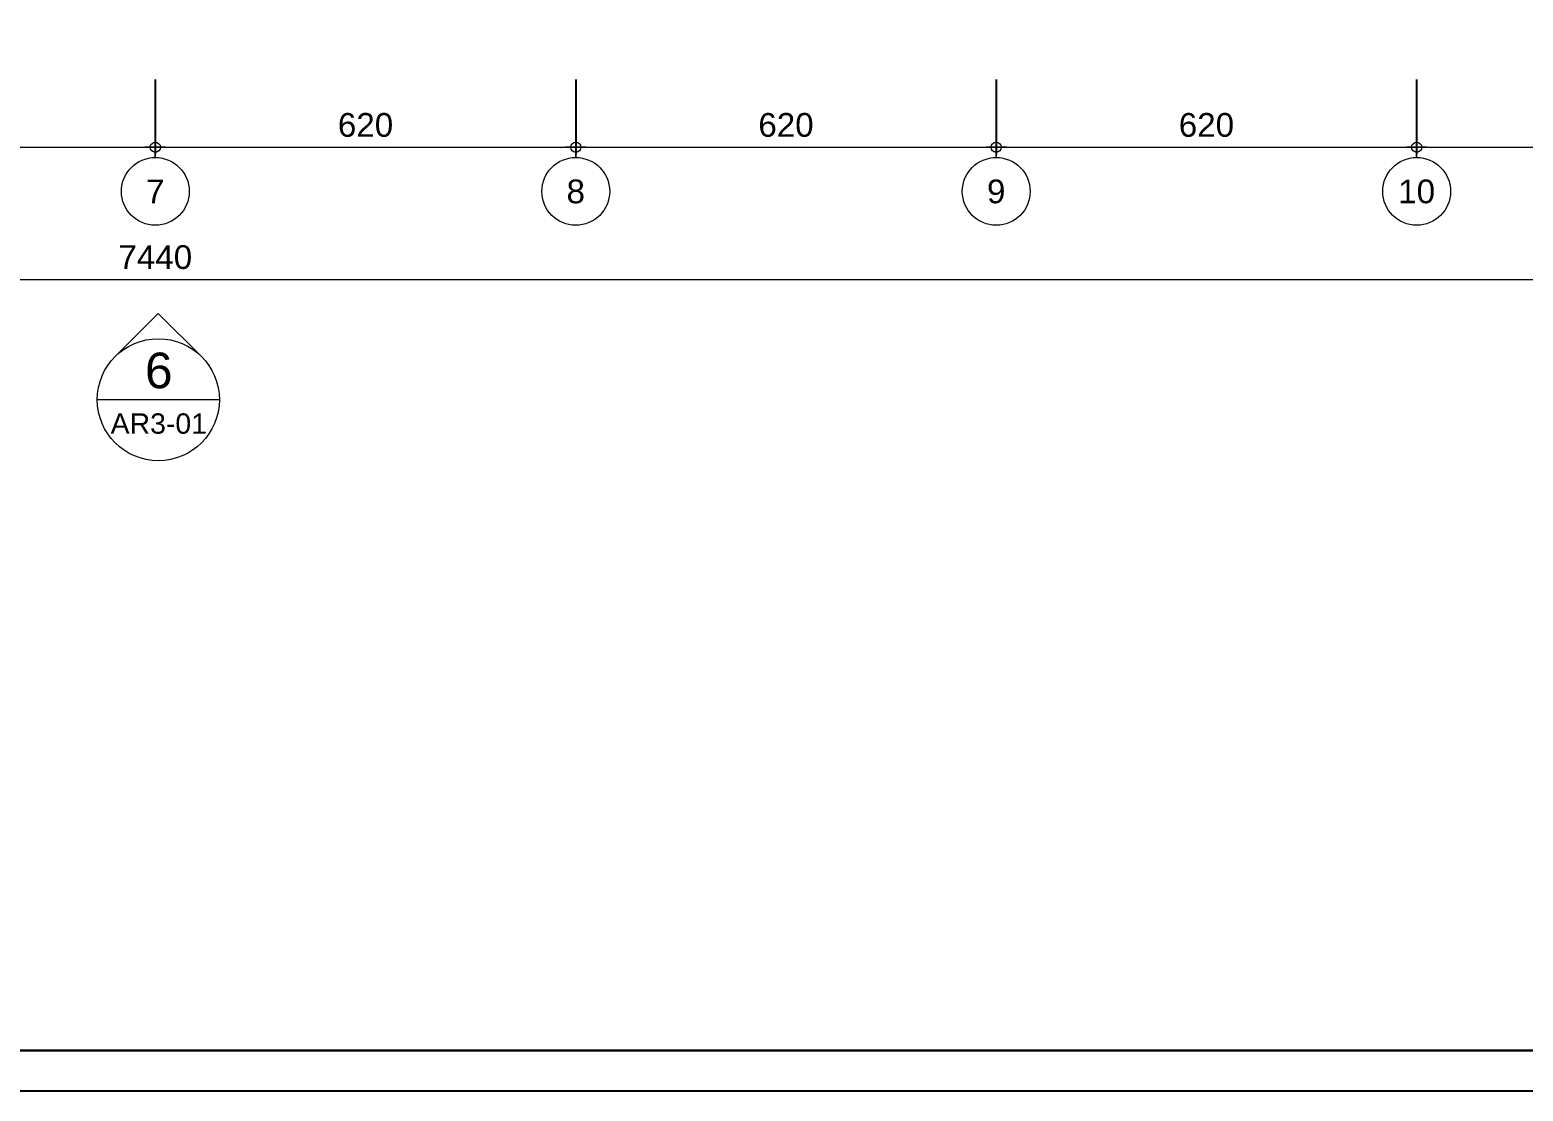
# Model space of a CAD drawing. Header units: millimetres. Extents: x -324 to 75, y -297 to 212.
# Drawn here: x -245.44 to -223.42, y 122.41 to 138.07 of the extents above; entities that cross this region are included whole.
import ezdxf
from ezdxf.enums import TextEntityAlignment as Align

# ---------------------------------------------------------------- set-up
doc = ezdxf.new("R2010")
doc.units = ezdxf.units.MM
doc.layers.get('defpoints').update_dxf_attribs({"color": 1})
for name, color, linetype, lineweight in [('KOP', 7, 'Continuous', 20), ('KOP GARIS', 1, 'Continuous', 30), ('NOT', 7, 'Continuous', 20), ('u', 6, 'Continuous', 20)]:
    doc.layers.add(name, color=color, linetype=linetype, lineweight=lineweight)
doc.styles.add('BOLD', font='arial.ttf')
doc.styles.add('S', font='simplex', dxfattribs={"width": 0.75})
doc.styles.get("Standard").update_dxf_attribs({"font": 'arial.ttf'})
doc.dimstyles.new('sk-100', dxfattribs={"dimtxt": 0.35, "dimasz": 0.15, "dimexe": 0.1, "dimexo": 0, "dimgap": 0.15, "dimtad": 1, "dimdec": 0, "dimlfac": 100, "dimzin": 0, "dimdsep": 46, "dimtxsty": 'Standard', "dimblk": 'BULAT', "dimcen": 0.09, "dimclrd": 256, "dimclre": 256, "dimclrt": 256, "dimadec": 0, "dimazin": 0, "dimtfac": 1, "dimtdec": 0, "dimtofl": 0, "dimtmove": 0, "dimatfit": 3, "dimldrblk": 'BULAT', "dimfxl": 1, "dimtolj": 1, "dimtzin": 0, "dimlwd": -1, "dimarcsym": 0})

# ---------------------------------------------------------------- blocks, each defined once
blk = doc.blocks.new('KOP A3 DED')
blk.add_lwpolyline([(-21, 29.697), (21, 29.697), (21, 0), (-21, 0), (-21, 29.697)])
at = {"layer": 'KOP GARIS'}
blk.add_lwpolyline([(-20.8, 29.497), (20.8, 29.497), (20.8, 0.2), (-20.8, 0.2)], close=True, dxfattribs=at)
at = {"layer": 'KOP', "style": 'BOLD'}
for tag, p in [('JUDUL1', (15.9445, 4.0923)), ('JUDUL2', (15.9445, 3.7473)), ('JUDUL3', (15.9445, 3.4272)), ('NO', (17.2146, 1.1006)), ('REFF', (17.207, 0.7266)), ('FILE', (17.1894, 0.3359))]:
    blk.add_attdef(tag, p, '', height=0.12, dxfattribs=at)
for tag, p in [('SCALE1', (18.1706, 1.9482)), ('NAME', (16.3626, 1.7379)), ('SCALE2', (18.1692, 1.7325)), ('DATE', (19.9002, 1.7571)), ('SCALE3', (18.17, 1.521))]:
    blk.add_attdef(tag, text='', height=0.12, dxfattribs=at).set_placement(p, align=Align.MIDDLE_CENTER)
blk = doc.blocks.new('BULAT')
for p, q in [((-1, 0), (1, 0)), ((0, -1), (0, 1))]:
    blk.add_line(p, q)
blk.add_circle((0, 0), 0.5)
blk = doc.blocks.new('*D101')
at = {"layer": 'defpoints', "color": 0}
for p in [(-249.792, 137.335), (-243.592, 137.335), (-243.592, 136.335)]:
    blk.add_point(p, dxfattribs=at)
at = {"layer": 'u', "lineweight": -2}
for p, q in [((-249.792, 137.335), (-249.792, 136.235)), ((-243.592, 137.335), (-243.592, 136.235))]:
    blk.add_line(p, q, dxfattribs=at)
at = {"layer": 'u'}
blk.add_line((-249.642, 136.335), (-243.742, 136.335), dxfattribs=at)
at = {"layer": 'u', "xscale": 0.15, "yscale": 0.15, "zscale": 0.15, "rotation": 180}
blk.add_blockref('BULAT', (-249.792, 136.335), dxfattribs=at)
at = {"layer": 'u', "xscale": 0.15, "yscale": 0.15, "zscale": 0.15}
blk.add_blockref('BULAT', (-243.592, 136.335), dxfattribs=at)
at = {"layer": 'u', "insert": (-246.692, 136.663), "char_height": 0.35, "attachment_point": 5}
blk.add_mtext('\\A1;620', dxfattribs=at)
blk = doc.blocks.new('*D102')
at = {"layer": 'defpoints', "color": 0}
for p in [(-243.592, 137.335), (-237.392, 137.335), (-237.392, 136.335)]:
    blk.add_point(p, dxfattribs=at)
at = {"layer": 'u', "lineweight": -2}
for p, q in [((-243.592, 137.335), (-243.592, 136.235)), ((-237.392, 137.335), (-237.392, 136.235))]:
    blk.add_line(p, q, dxfattribs=at)
at = {"layer": 'u'}
blk.add_line((-243.442, 136.335), (-237.542, 136.335), dxfattribs=at)
at = {"layer": 'u', "xscale": 0.15, "yscale": 0.15, "zscale": 0.15, "rotation": 180}
blk.add_blockref('BULAT', (-243.592, 136.335), dxfattribs=at)
at = {"layer": 'u', "xscale": 0.15, "yscale": 0.15, "zscale": 0.15}
blk.add_blockref('BULAT', (-237.392, 136.335), dxfattribs=at)
at = {"layer": 'u', "insert": (-240.492, 136.663), "char_height": 0.35, "attachment_point": 5}
blk.add_mtext('\\A1;620', dxfattribs=at)
blk = doc.blocks.new('*D103')
at = {"layer": 'defpoints', "color": 0}
for p in [(-237.392, 137.335), (-231.192, 137.335), (-231.192, 136.335)]:
    blk.add_point(p, dxfattribs=at)
at = {"layer": 'u', "lineweight": -2}
for p, q in [((-237.392, 137.335), (-237.392, 136.235)), ((-231.192, 137.335), (-231.192, 136.235))]:
    blk.add_line(p, q, dxfattribs=at)
at = {"layer": 'u'}
blk.add_line((-237.242, 136.335), (-231.342, 136.335), dxfattribs=at)
at = {"layer": 'u', "xscale": 0.15, "yscale": 0.15, "zscale": 0.15, "rotation": 180}
blk.add_blockref('BULAT', (-237.392, 136.335), dxfattribs=at)
at = {"layer": 'u', "xscale": 0.15, "yscale": 0.15, "zscale": 0.15}
blk.add_blockref('BULAT', (-231.192, 136.335), dxfattribs=at)
at = {"layer": 'u', "insert": (-234.292, 136.663), "char_height": 0.35, "attachment_point": 5}
blk.add_mtext('\\A1;620', dxfattribs=at)
blk = doc.blocks.new('*D104')
at = {"layer": 'defpoints', "color": 0}
for p in [(-231.192, 137.335), (-224.992, 137.335), (-224.992, 136.335)]:
    blk.add_point(p, dxfattribs=at)
at = {"layer": 'u', "lineweight": -2}
for p, q in [((-231.192, 137.335), (-231.192, 136.235)), ((-224.992, 137.335), (-224.992, 136.235))]:
    blk.add_line(p, q, dxfattribs=at)
at = {"layer": 'u'}
blk.add_line((-231.042, 136.335), (-225.142, 136.335), dxfattribs=at)
at = {"layer": 'u', "xscale": 0.15, "yscale": 0.15, "zscale": 0.15, "rotation": 180}
blk.add_blockref('BULAT', (-231.192, 136.335), dxfattribs=at)
at = {"layer": 'u', "xscale": 0.15, "yscale": 0.15, "zscale": 0.15}
blk.add_blockref('BULAT', (-224.992, 136.335), dxfattribs=at)
at = {"layer": 'u', "insert": (-228.092, 136.663), "char_height": 0.35, "attachment_point": 5}
blk.add_mtext('\\A1;620', dxfattribs=at)
blk = doc.blocks.new('*D105')
at = {"layer": 'defpoints', "color": 0}
for p in [(-224.992, 137.335), (-218.792, 137.335), (-218.792, 136.335)]:
    blk.add_point(p, dxfattribs=at)
at = {"layer": 'u', "lineweight": -2}
for p, q in [((-224.992, 137.335), (-224.992, 136.235)), ((-218.792, 137.335), (-218.792, 136.235))]:
    blk.add_line(p, q, dxfattribs=at)
at = {"layer": 'u'}
blk.add_line((-224.842, 136.335), (-218.942, 136.335), dxfattribs=at)
at = {"layer": 'u', "xscale": 0.15, "yscale": 0.15, "zscale": 0.15, "rotation": 180}
blk.add_blockref('BULAT', (-224.992, 136.335), dxfattribs=at)
at = {"layer": 'u', "xscale": 0.15, "yscale": 0.15, "zscale": 0.15}
blk.add_blockref('BULAT', (-218.792, 136.335), dxfattribs=at)
at = {"layer": 'u', "insert": (-221.892, 136.663), "char_height": 0.35, "attachment_point": 5}
blk.add_mtext('\\A1;620', dxfattribs=at)
blk = doc.blocks.new('*D108')
at = {"layer": 'defpoints', "color": 0}
for p in [(-280.792, 135.185), (-206.392, 135.185), (-206.392, 134.385)]:
    blk.add_point(p, dxfattribs=at)
at = {"layer": 'u', "lineweight": -2}
for p, q in [((-280.792, 135.185), (-280.792, 134.285)), ((-206.392, 135.185), (-206.392, 134.285))]:
    blk.add_line(p, q, dxfattribs=at)
at = {"layer": 'u'}
blk.add_line((-280.642, 134.385), (-206.542, 134.385), dxfattribs=at)
at = {"layer": 'u', "xscale": 0.15, "yscale": 0.15, "zscale": 0.15, "rotation": 180}
blk.add_blockref('BULAT', (-280.792, 134.385), dxfattribs=at)
at = {"layer": 'u', "xscale": 0.15, "yscale": 0.15, "zscale": 0.15}
blk.add_blockref('BULAT', (-206.392, 134.385), dxfattribs=at)
at = {"layer": 'u', "insert": (-243.592, 134.713), "char_height": 0.35, "attachment_point": 5}
blk.add_mtext('\\A1;7440', dxfattribs=at)
blk = doc.blocks.new('NAV')
blk.add_circle((0, -0.4), 0.4)
at = {"style": 'S', "width": 0.75, "flags": 4}
blk.add_attdef('AV', text='', height=0.3, dxfattribs=at).set_placement((0, -0.4), align=Align.MIDDLE)
blk = doc.blocks.new('Ntm')
for p, q in [((-0.424, 0.424), (0, 0.849)), ((0.424, 0.424), (0, 0.849)), ((0.6, 0), (-0.6, 0))]:
    blk.add_line(p, q)
blk.add_circle((0, 0), 0.6)
at = {"color": 5, "style": 'S', "width": 0.75, "flags": 4}
blk.add_attdef('NO', text='', height=0.3, dxfattribs=at).set_placement((0.005, 0.113), align=Align.CENTER)
at = {"style": 'S', "width": 0.75, "flags": 4}
blk.add_attdef('NOLBR', text='', height=0.2, dxfattribs=at).set_placement((0.005, -0.334), align=Align.CENTER)

msp = doc.modelspace()

# ---------------------------------------------------------------- block references
at = {"xscale": 3, "yscale": 3, "zscale": 3}
msp.add_blockref('KOP A3 DED', (-235.1137, 122.4138), dxfattribs=at)
at = {"layer": 'NOT'}
ref = msp.add_blockref('Ntm', (-243.5477, 132.6119), dxfattribs=dict(at, xscale=1.5, yscale=1.5, zscale=1.499999999999996))
ref.add_attrib('NO', '6', dxfattribs={"layer": '0', "height": 0.525, "flags": 4}).set_placement((-243.5406, 132.7812), align=Align.CENTER)
ref.add_attrib('NOLBR', 'AR3-01', dxfattribs={"layer": '0', "height": 0.3, "flags": 4}).set_placement((-243.5406, 132.1105), align=Align.CENTER)
at = {"layer": 'u'}
ref = msp.add_blockref('NAV', (-243.5919, 136.1847), dxfattribs=dict(at, xscale=1.25, yscale=1.25, zscale=1.25))
ref.add_attrib('AV', '7', dxfattribs={"layer": '0', "height": 0.35, "flags": 4}).set_placement((-243.5919, 135.6847), align=Align.MIDDLE)
ref = msp.add_blockref('NAV', (-237.3919, 136.1847), dxfattribs=dict(at, xscale=1.25, yscale=1.25, zscale=1.25))
ref.add_attrib('AV', '8', dxfattribs={"layer": '0', "height": 0.35, "flags": 4}).set_placement((-237.3919, 135.6847), align=Align.MIDDLE)
ref = msp.add_blockref('NAV', (-231.1919, 136.1847), dxfattribs=dict(at, xscale=1.25, yscale=1.25, zscale=1.25))
ref.add_attrib('AV', '9', dxfattribs={"layer": '0', "height": 0.35, "flags": 4}).set_placement((-231.1919, 135.6847), align=Align.MIDDLE)
ref = msp.add_blockref('NAV', (-224.9919, 136.1847), dxfattribs=dict(at, xscale=1.25, yscale=1.25, zscale=1.25))
ref.add_attrib('AV', '10', dxfattribs={"layer": '0', "height": 0.35, "flags": 4}).set_placement((-224.9919, 135.6847), align=Align.MIDDLE)

# ---------------------------------------------------------------- dimensions: what is measured, and where the dimension line sits
for base, p1, p2, picture, middle in [((-243.5919, 136.3347), (-249.7919, 137.3347), (-243.5919, 137.3347), '*D101', (-246.6919, 136.3347)), ((-237.3919, 136.3347), (-243.5919, 137.3347), (-237.3919, 137.3347), '*D102', (-240.4919, 136.3347)), ((-231.1919, 136.3347), (-237.3919, 137.3347), (-231.1919, 137.3347), '*D103', (-234.2919, 136.3347)), ((-224.9919, 136.3347), (-231.1919, 137.3347), (-224.9919, 137.3347), '*D104', (-228.0919, 136.3347)), ((-218.7919, 136.3347), (-224.9919, 137.3347), (-218.7919, 137.3347), '*D105', (-221.8919, 136.3347)), ((-206.3919, 134.3847), (-280.7919, 135.1847), (-206.3919, 135.1847), '*D108', (-243.5919, 134.3847))]:
    dim = msp.add_linear_dim(base=base, p1=p1, p2=p2, dimstyle='sk-100', dxfattribs=at)
    dim.commit()
    dim.dimension.update_dxf_attribs({"geometry": picture, "text_midpoint": middle, "dimtype": 160})

doc.saveas('drawing.dxf')
